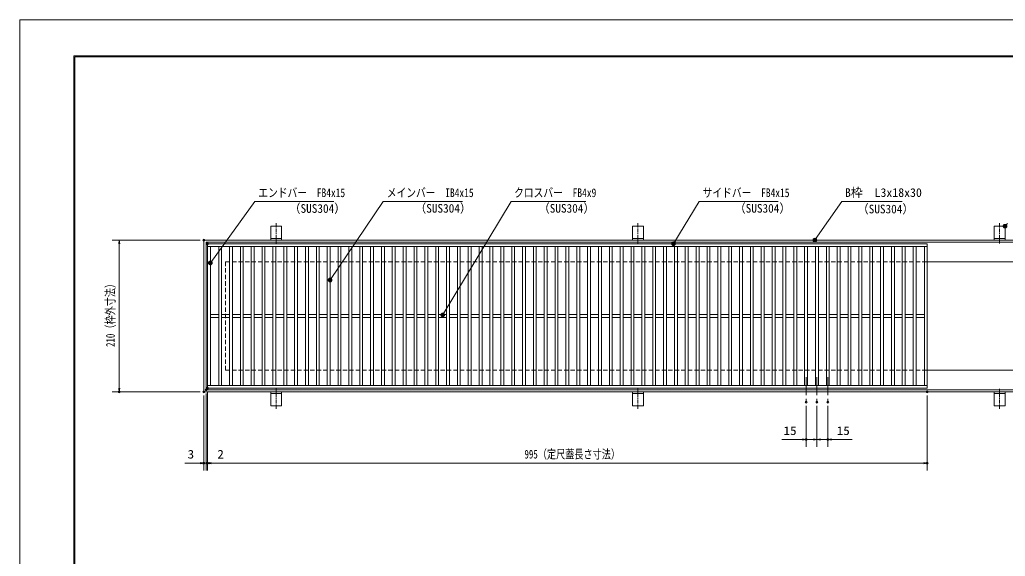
# Model space of a CAD drawing. Units: millimetres, scale not verified. Extents: x -1050 to 1050, y -742 to 742.
# Drawn here: x -1050 to 312, y 0 to 742 of the extents above; entities that cross this region are included whole.
import ezdxf
from ezdxf.enums import TextEntityAlignment as Align

# ---------------------------------------------------------------- set-up
doc = ezdxf.new("R2010")
doc.units = ezdxf.units.MM
doc.header["$LTSCALE"] = 5
doc.header["$PDMODE"] = 32
doc.header["$PDSIZE"] = 2.5
doc.linetypes.add('CHAIN1', pattern=[8, 5, -1, 1, -1])
doc.linetypes.add('DASHED1', pattern=[1.8, 1.2, -0.6])
for name, color, linetype, lineweight in [('0-0_7-図\u3000枠', 4, 'Continuous', 9), ('0-1_アンカー', 7, 'Continuous', 9), ('0-2_枠', 7, 'Continuous', 9), ('0-3_寸法注釈', 2, 'Continuous', 9), ('0-4_0', 2, 'Continuous', 9), ('0-5_DEFPOINTS', 134, 'Continuous', 9), ('0-6_溝開口', 4, 'DASHED1', 9), ('0-7_蓋', 5, 'Continuous', 9), ('0-8_中心線', 6, 'CHAIN1', 9)]:
    doc.layers.add(name, color=color, linetype=linetype, lineweight=lineweight)
doc.styles.add('ＭＳ ゴシック', font='')
doc.styles.get('ＭＳ ゴシック').set_extended_font_data('MS Gothic')

# ---------------------------------------------------------------- blocks, each defined once
blk = doc.blocks.new('A$C5D7C781A')
at = {"layer": '0-1_アンカー', "color": 6, "linetype": 'CHAIN1'}
blk.add_line((37.5, 140.11), (37.5, 0), dxfattribs=at)
at = {"layer": '0-1_アンカー'}
for p, q in [((0, 118.78), (0, 22.26)), ((0, 118.78), (75, 118.78)), ((75, 118.78), (75, 22.26)), ((75, 33.76), (0, 33.76)), ((0, 22.26), (75, 22.26))]:
    blk.add_line(p, q, dxfattribs=at)
blk = doc.blocks.new('_OPEN')
at = {"layer": '0-4_0'}
blk.add_line((0, 0), (-5, 0), dxfattribs=at)
blk.add_lwpolyline([(-5, 0.833), (0, 0), (-5, -0.833)], dxfattribs=at)
blk = doc.blocks.new('_Dot')
at = {"layer": '0-4_0'}
for p, q in [((-2.5, 0), (-5, 0)), ((2.445, 0.5), (-2.445, 0.5)), ((1.997, 1.5), (-1.997, 1.5)), ((2.289, -0.995), (-2.289, -0.995)), ((1.499, -1.995), (-1.499, -1.995))]:
    blk.add_line(p, q, dxfattribs=at)
for points in [[(2.5, 0), (2.48, 0.313), (2.421, 0.622), (2.324, 0.92), (2.191, 1.204), (2.023, 1.469), (1.822, 1.711), (1.594, 1.926), (1.34, 2.111), (1.064, 2.262), (0.773, 2.378), (0.468, 2.456), (0.157, 2.495), (-0.157, 2.495), (-0.468, 2.456), (-0.773, 2.378), (-1.064, 2.262), (-1.34, 2.111), (-1.594, 1.926), (-1.822, 1.711), (-2.023, 1.469), (-2.191, 1.204), (-2.324, 0.92), (-2.421, 0.622), (-2.48, 0.313), (-2.5, 0), (0, 0)], [(-2.5, 0), (-2.48, -0.313), (-2.421, -0.622), (-2.324, -0.92), (-2.191, -1.204), (-2.023, -1.469), (-1.822, -1.711), (-1.594, -1.926), (-1.34, -2.111), (-1.064, -2.262), (-0.773, -2.378), (-0.468, -2.456), (-0.157, -2.495), (0.157, -2.495), (0.468, -2.456), (0.773, -2.378), (1.064, -2.262), (1.34, -2.111), (1.594, -1.926), (1.822, -1.711), (2.023, -1.469), (2.191, -1.204), (2.324, -0.92), (2.421, -0.622), (2.48, -0.313), (2.5, 0), (0, 0)]]:
    blk.add_lwpolyline(points, close=True, dxfattribs=at)

msp = doc.modelspace()

# ---------------------------------------------------------------- linework, layer by layer
at = {"layer": '0-0_7-図\u3000枠'}
for p, q in [((-975, -692.5), (-975, 692.5)), ((-973.75, -691.25), (-973.75, 691.25)), ((-973.75, 691.25), (998.75, 691.25))]:
    msp.add_line(p, q, dxfattribs=at)
msp.add_lwpolyline([(-975, 692.5), (1000, 692.5), (1000, -692.5)], dxfattribs=at)
at = {"layer": '0-2_枠'}
for p, q in [((-795.45, 437.475), (409.55, 437.475)), ((-795.45, 437.475), (-795.45, 227.475)), ((-792.45, 434.475), (407.714, 434.475)), ((-792.45, 434.475), (-792.45, 230.475)), ((204.55, 407.475), (409.55, 407.475)), ((204.55, 257.475), (409.55, 257.475)), ((-795.45, 227.475), (409.55, 227.475)), ((-792.45, 230.475), (411.386, 230.475))]:
    msp.add_line(p, q, dxfattribs=at)
at = {"layer": '0-3_寸法注釈'}
for p, q in [((-800.45, 437.475), (-922.363, 437.475)), ((-912.363, 432.475), (-912.363, 232.475)), ((-800.45, 227.475), (-922.363, 227.475)), ((-795.45, 222.475), (-795.45, 118.953)), ((-792.45, 225.475), (-792.45, 118.953)), ((-792.45, 225.475), (-792.45, 118.953)), ((-790.45, 227.475), (-790.45, 118.953)), ((-790.45, 227.475), (-790.45, 118.953)), ((204.55, 222.475), (204.55, 118.953)), ((37.05, 208.328), (37.05, 151.522)), ((52.05, 208.328), (52.05, 151.522)), ((52.05, 208.328), (52.05, 151.522)), ((67.05, 208.328), (67.05, 151.522)), ((32.05, 161.522), (3.513, 161.522)), ((52.05, 161.522), (37.05, 161.522)), ((47.05, 161.522), (42.05, 161.522)), ((52.05, 161.522), (67.05, 161.522)), ((57.05, 161.522), (62.05, 161.522)), ((72.05, 161.522), (100.587, 161.522)), ((-800.45, 128.953), (-821.563, 128.953)), ((-797.45, 128.953), (-802.45, 128.953)), ((-792.45, 128.953), (-795.45, 128.953)), ((-792.45, 128.953), (-790.45, 128.953)), ((-787.45, 128.953), (-782.45, 128.953)), ((-785.45, 128.953), (199.55, 128.953)), ((-785.45, 128.953), (-764.337, 128.953))]:
    msp.add_line(p, q, dxfattribs=at)
for points in [[(-615.707, 490.749), (-724.931, 490.749), (-785.857, 406.667)], [(-438.147, 490.749), (-547.371, 490.749), (-620.383, 383.117)], [(-267.513, 490.749), (-370.72, 490.749), (-464.747, 334.829)], [(-1.475, 490.749), (-110.699, 490.749), (-145.749, 433.322)], [(169.797, 490.968), (86.447, 490.968), (49.664, 438.288)]]:
    msp.add_lwpolyline(points, dxfattribs=at)
at = {"layer": '0-5_DEFPOINTS'}
msp.add_lwpolyline([(-1050, -742.5), (-1050, 742.5), (1050, 742.5), (1050, -742.5)], close=True, dxfattribs=at)
for p in [(-795.45, 437.475), (-792.45, 230.475), (-790.45, 232.475), (-912.363, 227.475), (-795.45, 227.475), (-795.45, 227.475), (204.55, 227.475), (37.05, 213.328), (52.05, 213.328), (67.05, 213.328), (37.05, 161.522), (67.05, 161.522), (-795.45, 128.953), (-790.45, 128.953), (204.55, 128.953)]:
    msp.add_point(p, dxfattribs=at)
at = {"layer": '0-6_溝開口'}
for p, q in [((-765.45, 407.475), (204.55, 407.475)), ((-765.45, 407.475), (-765.45, 257.475)), ((-765.45, 257.475), (204.55, 257.475))]:
    msp.add_line(p, q, dxfattribs=at)
at = {"layer": '0-7_蓋'}
for p, q in [((204.55, 432.475), (-790.45, 432.475)), ((-790.45, 232.475), (-790.45, 432.475)), ((204.55, 428.475), (-790.45, 428.475)), ((-786.45, 236.475), (-786.45, 428.475)), ((-774.95, 428.475), (-774.95, 236.475)), ((-770.95, 428.475), (-770.95, 236.475)), ((-759.95, 428.475), (-759.95, 236.475)), ((-755.95, 428.475), (-755.95, 236.475)), ((-744.95, 428.475), (-744.95, 236.475)), ((-740.95, 428.475), (-740.95, 236.475)), ((-729.95, 428.475), (-729.95, 236.475)), ((-725.95, 428.475), (-725.95, 236.475)), ((-714.95, 428.475), (-714.95, 236.475)), ((-710.95, 428.475), (-710.95, 236.475)), ((-699.95, 428.475), (-699.95, 236.475)), ((-695.95, 428.475), (-695.95, 236.475)), ((-684.95, 428.475), (-684.95, 236.475)), ((-680.95, 428.475), (-680.95, 236.475)), ((-669.95, 428.475), (-669.95, 236.475)), ((-665.95, 428.475), (-665.95, 236.475)), ((-654.95, 428.475), (-654.95, 236.475)), ((-650.95, 428.475), (-650.95, 236.475)), ((-639.95, 428.475), (-639.95, 236.475)), ((-635.95, 428.475), (-635.95, 236.475)), ((-624.95, 428.475), (-624.95, 236.475)), ((-620.95, 428.475), (-620.95, 236.475)), ((-609.95, 428.475), (-609.95, 236.475)), ((-605.95, 428.475), (-605.95, 236.475)), ((-594.95, 428.475), (-594.95, 236.475)), ((-590.95, 428.475), (-590.95, 236.475)), ((-579.95, 428.475), (-579.95, 236.475)), ((-575.95, 428.475), (-575.95, 236.475)), ((-564.95, 428.475), (-564.95, 236.475)), ((-560.95, 428.475), (-560.95, 236.475)), ((-549.95, 428.475), (-549.95, 236.475)), ((-545.95, 428.475), (-545.95, 236.475)), ((-534.95, 428.475), (-534.95, 236.475)), ((-530.95, 428.475), (-530.95, 236.475)), ((-519.95, 428.475), (-519.95, 236.475)), ((-515.95, 428.475), (-515.95, 236.475)), ((-504.95, 428.475), (-504.95, 236.475)), ((-500.95, 428.475), (-500.95, 236.475)), ((-489.95, 428.475), (-489.95, 236.475)), ((-485.95, 428.475), (-485.95, 236.475)), ((-474.95, 428.475), (-474.95, 236.475)), ((-470.95, 428.475), (-470.95, 236.475)), ((-459.95, 428.475), (-459.95, 236.475)), ((-455.95, 428.475), (-455.95, 236.475)), ((-444.95, 428.475), (-444.95, 236.475)), ((-440.95, 428.475), (-440.95, 236.475)), ((-429.95, 428.475), (-429.95, 236.475)), ((-425.95, 428.475), (-425.95, 236.475)), ((-414.95, 428.475), (-414.95, 236.475)), ((-410.95, 428.475), (-410.95, 236.475)), ((-399.95, 428.475), (-399.95, 236.475)), ((-395.95, 428.475), (-395.95, 236.475)), ((-384.95, 428.475), (-384.95, 236.475)), ((-380.95, 428.475), (-380.95, 236.475)), ((-369.95, 428.475), (-369.95, 236.475)), ((-365.95, 428.475), (-365.95, 236.475)), ((-354.95, 428.475), (-354.95, 236.475)), ((-350.95, 428.475), (-350.95, 236.475)), ((-339.95, 428.475), (-339.95, 236.475)), ((-335.95, 428.475), (-335.95, 236.475)), ((-324.95, 428.475), (-324.95, 236.475)), ((-320.95, 428.475), (-320.95, 236.475)), ((-309.95, 428.475), (-309.95, 236.475)), ((-305.95, 428.475), (-305.95, 236.475)), ((-294.95, 428.475), (-294.95, 236.475)), ((-290.95, 428.475), (-290.95, 236.475)), ((-279.95, 428.475), (-279.95, 236.475)), ((-275.95, 428.475), (-275.95, 236.475)), ((-264.95, 428.475), (-264.95, 236.475)), ((-260.95, 428.475), (-260.95, 236.475)), ((-249.95, 428.475), (-249.95, 236.475)), ((-245.95, 428.475), (-245.95, 236.475)), ((-234.95, 428.475), (-234.95, 236.475)), ((-230.95, 428.475), (-230.95, 236.475)), ((-219.95, 428.475), (-219.95, 236.475)), ((-215.95, 428.475), (-215.95, 236.475)), ((-204.95, 428.475), (-204.95, 236.475)), ((-200.95, 428.475), (-200.95, 236.475)), ((-189.95, 428.475), (-189.95, 236.475)), ((-185.95, 428.475), (-185.95, 236.475)), ((-174.95, 428.475), (-174.95, 236.475)), ((-170.95, 428.475), (-170.95, 236.475)), ((-159.95, 428.475), (-159.95, 236.475)), ((-155.95, 428.475), (-155.95, 236.475)), ((-144.95, 428.475), (-144.95, 236.475)), ((-140.95, 428.475), (-140.95, 236.475)), ((-129.95, 428.475), (-129.95, 236.475)), ((-125.95, 428.475), (-125.95, 236.475)), ((-114.95, 428.475), (-114.95, 236.475)), ((-110.95, 428.475), (-110.95, 236.475)), ((-99.95, 428.475), (-99.95, 236.475)), ((-95.95, 428.475), (-95.95, 236.475)), ((-84.95, 428.475), (-84.95, 236.475)), ((-80.95, 428.475), (-80.95, 236.475)), ((-69.95, 428.475), (-69.95, 236.475)), ((-65.95, 428.475), (-65.95, 236.475)), ((-54.95, 428.475), (-54.95, 236.475)), ((-50.95, 428.475), (-50.95, 236.475)), ((-39.95, 428.475), (-39.95, 236.475)), ((-35.95, 428.475), (-35.95, 236.475)), ((-24.95, 428.475), (-24.95, 236.475)), ((-20.95, 428.475), (-20.95, 236.475)), ((-9.95, 428.475), (-9.95, 236.475)), ((-5.95, 428.475), (-5.95, 236.475)), ((5.05, 428.475), (5.05, 236.475)), ((9.05, 428.475), (9.05, 236.475)), ((20.05, 428.475), (20.05, 236.475)), ((24.05, 428.475), (24.05, 236.475)), ((35.05, 428.475), (35.05, 236.475)), ((39.05, 428.475), (39.05, 236.475)), ((50.05, 428.475), (50.05, 236.475)), ((54.05, 428.475), (54.05, 236.475)), ((65.05, 428.475), (65.05, 236.475)), ((69.05, 428.475), (69.05, 236.475)), ((80.05, 428.475), (80.05, 236.475)), ((84.05, 428.475), (84.05, 236.475)), ((95.05, 428.475), (95.05, 236.475)), ((99.05, 428.475), (99.05, 236.475)), ((110.05, 428.475), (110.05, 236.475)), ((114.05, 428.475), (114.05, 236.475)), ((125.05, 428.475), (125.05, 236.475)), ((129.05, 428.475), (129.05, 236.475)), ((140.05, 428.475), (140.05, 236.475)), ((144.05, 428.475), (144.05, 236.475)), ((155.05, 428.475), (155.05, 236.475)), ((159.05, 428.475), (159.05, 236.475)), ((170.05, 428.475), (170.05, 236.475)), ((174.05, 428.475), (174.05, 236.475)), ((185.05, 428.475), (185.05, 236.475)), ((189.05, 428.475), (189.05, 236.475)), ((200.55, 236.475), (200.55, 428.475)), ((204.55, 232.475), (204.55, 432.475)), ((-774.95, 334.475), (-786.45, 334.475)), ((-774.95, 330.475), (-786.45, 330.475)), ((-759.95, 334.475), (-770.95, 334.475)), ((-759.95, 330.475), (-770.95, 330.475)), ((-744.95, 334.475), (-755.95, 334.475)), ((-744.95, 330.475), (-755.95, 330.475)), ((-729.95, 334.475), (-740.95, 334.475)), ((-729.95, 330.475), (-740.95, 330.475)), ((-714.95, 334.475), (-725.95, 334.475)), ((-714.95, 330.475), (-725.95, 330.475)), ((-699.95, 334.475), (-710.95, 334.475)), ((-699.95, 330.475), (-710.95, 330.475)), ((-684.95, 334.475), (-695.95, 334.475)), ((-684.95, 330.475), (-695.95, 330.475)), ((-669.95, 334.475), (-680.95, 334.475)), ((-669.95, 330.475), (-680.95, 330.475)), ((-654.95, 334.475), (-665.95, 334.475)), ((-654.95, 330.475), (-665.95, 330.475)), ((-639.95, 334.475), (-650.95, 334.475)), ((-639.95, 330.475), (-650.95, 330.475)), ((-624.95, 334.475), (-635.95, 334.475)), ((-624.95, 330.475), (-635.95, 330.475)), ((-609.95, 334.475), (-620.95, 334.475)), ((-609.95, 330.475), (-620.95, 330.475)), ((-594.95, 334.475), (-605.95, 334.475)), ((-594.95, 330.475), (-605.95, 330.475)), ((-579.95, 334.475), (-590.95, 334.475)), ((-579.95, 330.475), (-590.95, 330.475)), ((-564.95, 334.475), (-575.95, 334.475)), ((-564.95, 330.475), (-575.95, 330.475)), ((-549.95, 334.475), (-560.95, 334.475)), ((-549.95, 330.475), (-560.95, 330.475)), ((-534.95, 334.475), (-545.95, 334.475)), ((-534.95, 330.475), (-545.95, 330.475)), ((-519.95, 334.475), (-530.95, 334.475)), ((-519.95, 330.475), (-530.95, 330.475)), ((-504.95, 334.475), (-515.95, 334.475)), ((-504.95, 330.475), (-515.95, 330.475)), ((-489.95, 334.475), (-500.95, 334.475)), ((-489.95, 330.475), (-500.95, 330.475)), ((-474.95, 334.475), (-485.95, 334.475)), ((-474.95, 330.475), (-485.95, 330.475)), ((-459.95, 334.475), (-470.95, 334.475)), ((-459.95, 330.475), (-470.95, 330.475)), ((-444.95, 334.475), (-455.95, 334.475)), ((-444.95, 330.475), (-455.95, 330.475)), ((-429.95, 334.475), (-440.95, 334.475)), ((-429.95, 330.475), (-440.95, 330.475)), ((-414.95, 334.475), (-425.95, 334.475)), ((-414.95, 330.475), (-425.95, 330.475)), ((-399.95, 334.475), (-410.95, 334.475)), ((-399.95, 330.475), (-410.95, 330.475)), ((-384.95, 334.475), (-395.95, 334.475)), ((-384.95, 330.475), (-395.95, 330.475)), ((-369.95, 334.475), (-380.95, 334.475)), ((-369.95, 330.475), (-380.95, 330.475)), ((-354.95, 334.475), (-365.95, 334.475)), ((-354.95, 330.475), (-365.95, 330.475)), ((-339.95, 334.475), (-350.95, 334.475)), ((-339.95, 330.475), (-350.95, 330.475)), ((-324.95, 334.475), (-335.95, 334.475)), ((-324.95, 330.475), (-335.95, 330.475)), ((-309.95, 334.475), (-320.95, 334.475)), ((-309.95, 330.475), (-320.95, 330.475)), ((-294.95, 334.475), (-305.95, 334.475)), ((-294.95, 330.475), (-305.95, 330.475)), ((-290.95, 334.475), (-279.95, 334.475)), ((-290.95, 330.475), (-279.95, 330.475)), ((-275.95, 334.475), (-264.95, 334.475)), ((-275.95, 330.475), (-264.95, 330.475)), ((-260.95, 334.475), (-249.95, 334.475)), ((-260.95, 330.475), (-249.95, 330.475)), ((-245.95, 334.475), (-234.95, 334.475)), ((-245.95, 330.475), (-234.95, 330.475)), ((-230.95, 334.475), (-219.95, 334.475)), ((-230.95, 330.475), (-219.95, 330.475)), ((-215.95, 334.475), (-204.95, 334.475)), ((-215.95, 330.475), (-204.95, 330.475)), ((-200.95, 334.475), (-189.95, 334.475)), ((-200.95, 330.475), (-189.95, 330.475)), ((-185.95, 334.475), (-174.95, 334.475)), ((-185.95, 330.475), (-174.95, 330.475)), ((-170.95, 334.475), (-159.95, 334.475)), ((-170.95, 330.475), (-159.95, 330.475)), ((-155.95, 334.475), (-144.95, 334.475)), ((-155.95, 330.475), (-144.95, 330.475)), ((-140.95, 334.475), (-129.95, 334.475)), ((-140.95, 330.475), (-129.95, 330.475)), ((-125.95, 334.475), (-114.95, 334.475)), ((-125.95, 330.475), (-114.95, 330.475)), ((-110.95, 334.475), (-99.95, 334.475)), ((-110.95, 330.475), (-99.95, 330.475)), ((-95.95, 334.475), (-84.95, 334.475)), ((-95.95, 330.475), (-84.95, 330.475)), ((-80.95, 334.475), (-69.95, 334.475)), ((-80.95, 330.475), (-69.95, 330.475)), ((-65.95, 334.475), (-54.95, 334.475)), ((-65.95, 330.475), (-54.95, 330.475)), ((-50.95, 334.475), (-39.95, 334.475)), ((-50.95, 330.475), (-39.95, 330.475)), ((-35.95, 334.475), (-24.95, 334.475)), ((-35.95, 330.475), (-24.95, 330.475)), ((-20.95, 334.475), (-9.95, 334.475)), ((-20.95, 330.475), (-9.95, 330.475)), ((-5.95, 334.475), (5.05, 334.475)), ((-5.95, 330.475), (5.05, 330.475)), ((9.05, 334.475), (20.05, 334.475)), ((9.05, 330.475), (20.05, 330.475)), ((24.05, 334.475), (35.05, 334.475)), ((24.05, 330.475), (35.05, 330.475)), ((39.05, 334.475), (50.05, 334.475)), ((39.05, 330.475), (50.05, 330.475)), ((54.05, 334.475), (65.05, 334.475)), ((54.05, 330.475), (65.05, 330.475)), ((69.05, 334.475), (80.05, 334.475)), ((69.05, 330.475), (80.05, 330.475)), ((84.05, 334.475), (95.05, 334.475)), ((84.05, 330.475), (95.05, 330.475)), ((99.05, 334.475), (110.05, 334.475)), ((99.05, 330.475), (110.05, 330.475)), ((114.05, 334.475), (125.05, 334.475)), ((114.05, 330.475), (125.05, 330.475)), ((129.05, 334.475), (140.05, 334.475)), ((129.05, 330.475), (140.05, 330.475)), ((144.05, 334.475), (155.05, 334.475)), ((144.05, 330.475), (155.05, 330.475)), ((159.05, 334.475), (170.05, 334.475)), ((159.05, 330.475), (170.05, 330.475)), ((174.05, 334.475), (185.05, 334.475)), ((174.05, 330.475), (185.05, 330.475)), ((189.05, 334.475), (200.55, 334.475)), ((189.05, 330.475), (200.55, 330.475)), ((-790.45, 236.475), (204.55, 236.475)), ((-790.45, 232.475), (204.55, 232.475))]:
    msp.add_line(p, q, dxfattribs=at)
at = {"layer": '0-7_蓋', "color": 7}
for p in [(-790.45, 432.475), (-790.45, 232.475)]:
    msp.add_point(p, dxfattribs=at)
at = {"layer": '0-8_中心線'}
for p, q in [((37.05, 247.969), (37.05, 213.328)), ((52.05, 247.969), (52.05, 213.328)), ((67.05, 247.969), (67.05, 213.328))]:
    msp.add_line(p, q, dxfattribs=at)

# ---------------------------------------------------------------- block references
at = {"layer": '0-1_アンカー', "xscale": 0.2, "yscale": 0.2}
for p in [(-702.95, 433.023), (-202.95, 433.023), (297.05, 433.023)]:
    msp.add_blockref('A$C5D7C781A', p, dxfattribs=at)
at = {"layer": '0-1_アンカー', "xscale": -0.2, "yscale": 0.2, "rotation": 180}
for p in [(-702.95, 231.927), (-202.95, 231.927), (297.05, 231.927)]:
    msp.add_blockref('A$C5D7C781A', p, dxfattribs=at)
at = {"layer": '0-3_寸法注釈'}
for name, p, rotation in [('_Dot', (312.05, 456.779), 229.33113), ('_OPEN', (-912.363, 437.475), 90), ('_Dot', (-146.281, 432.475), 237.88131), ('_Dot', (49.081, 437.475), 234.35189), ('_Dot', (-786.45, 405.862), 233.62864), ('_Dot', (-620.95, 382.293), 235.48592), ('_Dot', (-465.268, 333.975), 238.63944), ('_OPEN', (-912.363, 227.475), 270), ('_OPEN', (52.05, 161.522), 180), ('_OPEN', (67.05, 161.522), 180), ('_OPEN', (-792.45, 128.953), 180), ('_OPEN', (-790.45, 128.953), 180), ('_OPEN', (-790.45, 128.953), 180)]:
    msp.add_blockref(name, p, dxfattribs=dict(at, rotation=rotation))
for p in [(37.05, 161.522), (52.05, 161.522), (-795.45, 128.953), (-792.45, 128.953), (204.55, 128.953)]:
    msp.add_blockref('_OPEN', p, dxfattribs=at)

# ---------------------------------------------------------------- texts
at = {"layer": '0-3_寸法注釈', "color": 7, "style": 'ＭＳ ゴシック'}
for s, height, width, p in [('エンドバー\u3000FB4x15', 12.02, 0.8, (-720.154, 493.436)), ('メインバー\u3000IB4x15', 12.02, 0.8, (-542.594, 493.436)), ('クロスバー\u3000FB4x9', 12.03, 0.8, (-366.554, 493.436)), ('サイドバー\u3000FB4x15', 12.02, 0.8, (-105.921, 493.436)), ('（SUS304）', 12.02, 0.95, (-677.407, 471.644)), ('（SUS304）', 12.02, 0.95, (-503.663, 471.881)), ('（SUS304）', 12.02, 0.95, (-332.951, 471.881)), ('（SUS304）', 12.02, 0.95, (-62.079, 471.881)), ('（SUS304）', 12.02, 0.95, (107.958, 470.919)), ('15', 12.02, 1.1, (5.893, 164.209)), ('15', 12.02, 1.1, (79.43, 164.209)), ('3', 12.02, 1.1, (-817.873, 131.64)), ('2', 12.02, 1.1, (-776.76, 131.64)), ('995（定尺蓋長さ寸法）', 12.03, 0.75, (-352.249, 131.64))]:
    msp.add_text(s, height=height, dxfattribs=dict(at, width=width)).set_placement(p, align=Align.BOTTOM_LEFT)
msp.add_text('B枠\u3000L3x18x30', height=12.02, dxfattribs=at).set_placement((90.7, 493.655), align=Align.BOTTOM_LEFT)
at = {"layer": '0-3_寸法注釈', "color": 7, "style": 'ＭＳ ゴシック', "width": 0.75}
msp.add_text('210（枠外寸法）', height=12.03, rotation=90, dxfattribs=at).set_placement((-915.05, 289.682), align=Align.BOTTOM_LEFT)

doc.saveas('drawing.dxf')
